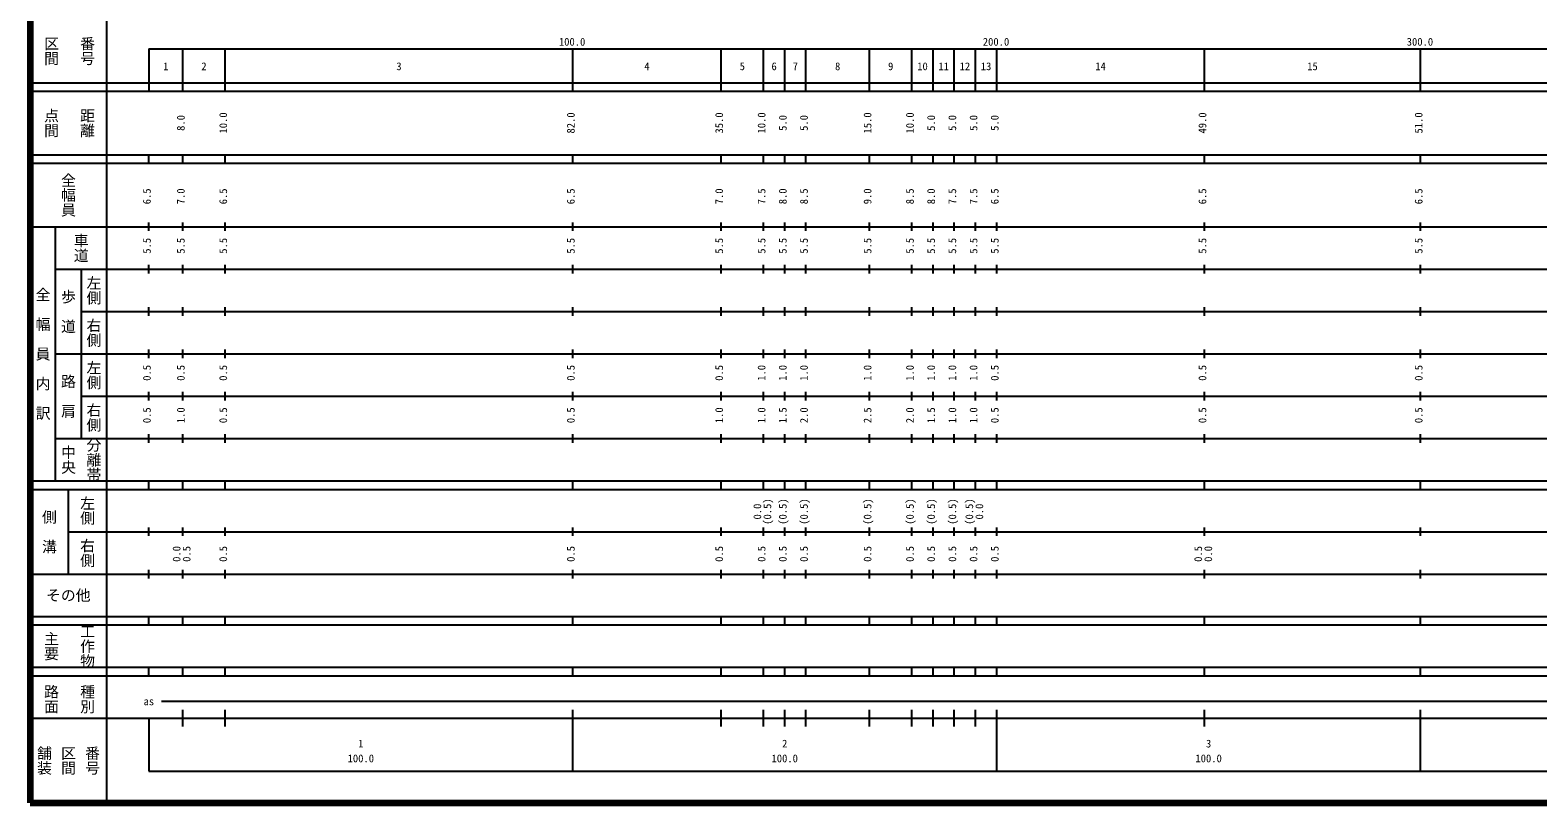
# Model space of a CAD drawing. Units: millimetres on the paper, enlarged 1000 times. Extents: x 40000 to 680000, y 20000 to 380000.
# Drawn here: x 40000 to 395662, y 20000 to 202409 of the extents above; entities that cross this region are included whole.
import ezdxf
from ezdxf.enums import TextEntityAlignment as Align

# ---------------------------------------------------------------- set-up
doc = ezdxf.new("R2010")
doc.units = ezdxf.units.MM
doc.header["$LTSCALE"] = 1000
doc.layers.add('M-TTL', color=2, linetype='Continuous', lineweight=140)
doc.layers.add('M-TTL-BAND', color=7, linetype='Continuous', lineweight=25)
doc.styles.add('@ＭＳ ゴシック', font='')
doc.styles.add('ＭＳ ゴシック', font='')
doc.styles.get('@ＭＳ ゴシック').set_extended_font_data('@MS Gothic')
doc.styles.get('ＭＳ ゴシック').set_extended_font_data('MS Gothic')

msp = doc.modelspace()

# ---------------------------------------------------------------- linework, layer by layer
at = {"layer": 'M-TTL'}
for p, q in [((40000, 380000), (40000, 20000)), ((40000, 20000), (680000, 20000))]:
    msp.add_line(p, q, dxfattribs=at)
at = {"layer": 'M-TTL-BAND'}
for p, q in [((58000, 370000), (58000, 20000)), ((68000, 198000), (579000, 198000)), ((68000, 198000), (68000, 188000)), ((76000, 188000), (76000, 198000)), ((86000, 188000), (86000, 198000)), ((168000, 188000), (168000, 198000)), ((203000, 188000), (203000, 198000)), ((213000, 188000), (213000, 198000)), ((218000, 188000), (218000, 198000)), ((223000, 188000), (223000, 198000)), ((238000, 188000), (238000, 198000)), ((248000, 188000), (248000, 198000)), ((253000, 188000), (253000, 198000)), ((258000, 188000), (258000, 198000)), ((263000, 188000), (263000, 198000)), ((268000, 188000), (268000, 198000)), ((317000, 188000), (317000, 198000)), ((368000, 188000), (368000, 198000)), ((40000, 190000), (579000, 190000)), ((40000, 188000), (579000, 188000)), ((40000, 173000), (579000, 173000)), ((40000, 171000), (579000, 171000)), ((68000, 171000), (68000, 173000)), ((76000, 171000), (76000, 173000)), ((86000, 171000), (86000, 173000)), ((168000, 171000), (168000, 173000)), ((203000, 171000), (203000, 173000)), ((213000, 171000), (213000, 173000)), ((218000, 171000), (218000, 173000)), ((223000, 171000), (223000, 173000)), ((238000, 171000), (238000, 173000)), ((248000, 171000), (248000, 173000)), ((253000, 171000), (253000, 173000)), ((258000, 171000), (258000, 173000)), ((263000, 171000), (263000, 173000)), ((268000, 171000), (268000, 173000)), ((317000, 171000), (317000, 173000)), ((368000, 171000), (368000, 173000)), ((68000, 155000), (68000, 157000)), ((76000, 155000), (76000, 157000)), ((86000, 155000), (86000, 157000)), ((168000, 155000), (168000, 157000)), ((203000, 155000), (203000, 157000)), ((213000, 155000), (213000, 157000)), ((218000, 155000), (218000, 157000)), ((223000, 155000), (223000, 157000)), ((238000, 155000), (238000, 157000)), ((248000, 155000), (248000, 157000)), ((253000, 155000), (253000, 157000)), ((258000, 155000), (258000, 157000)), ((263000, 155000), (263000, 157000)), ((268000, 155000), (268000, 157000)), ((317000, 155000), (317000, 157000)), ((368000, 155000), (368000, 157000)), ((40000, 156000), (579000, 156000)), ((46000, 96000), (46000, 156000)), ((46000, 146000), (579000, 146000)), ((52000, 146000), (52000, 106000)), ((68000, 145000), (68000, 147000)), ((76000, 145000), (76000, 147000)), ((86000, 145000), (86000, 147000)), ((168000, 145000), (168000, 147000)), ((203000, 145000), (203000, 147000)), ((213000, 145000), (213000, 147000)), ((218000, 145000), (218000, 147000)), ((223000, 145000), (223000, 147000)), ((238000, 145000), (238000, 147000)), ((248000, 145000), (248000, 147000)), ((253000, 145000), (253000, 147000)), ((258000, 145000), (258000, 147000)), ((263000, 145000), (263000, 147000)), ((268000, 145000), (268000, 147000)), ((317000, 145000), (317000, 147000)), ((368000, 145000), (368000, 147000)), ((52000, 136000), (579000, 136000)), ((68000, 135000), (68000, 137000)), ((76000, 135000), (76000, 137000)), ((86000, 135000), (86000, 137000)), ((168000, 135000), (168000, 137000)), ((203000, 135000), (203000, 137000)), ((213000, 135000), (213000, 137000)), ((218000, 135000), (218000, 137000)), ((223000, 135000), (223000, 137000)), ((238000, 135000), (238000, 137000)), ((248000, 135000), (248000, 137000)), ((253000, 135000), (253000, 137000)), ((258000, 135000), (258000, 137000)), ((263000, 135000), (263000, 137000)), ((268000, 135000), (268000, 137000)), ((317000, 135000), (317000, 137000)), ((368000, 135000), (368000, 137000)), ((46000, 126000), (579000, 126000)), ((68000, 125000), (68000, 127000)), ((76000, 125000), (76000, 127000)), ((86000, 125000), (86000, 127000)), ((168000, 125000), (168000, 127000)), ((203000, 125000), (203000, 127000)), ((213000, 125000), (213000, 127000)), ((218000, 125000), (218000, 127000)), ((223000, 125000), (223000, 127000)), ((238000, 125000), (238000, 127000)), ((248000, 125000), (248000, 127000)), ((253000, 125000), (253000, 127000)), ((258000, 125000), (258000, 127000)), ((263000, 125000), (263000, 127000)), ((268000, 125000), (268000, 127000)), ((317000, 125000), (317000, 127000)), ((368000, 125000), (368000, 127000)), ((52000, 116000), (579000, 116000)), ((68000, 115000), (68000, 117000)), ((76000, 115000), (76000, 117000)), ((86000, 115000), (86000, 117000)), ((168000, 115000), (168000, 117000)), ((203000, 115000), (203000, 117000)), ((213000, 115000), (213000, 117000)), ((218000, 115000), (218000, 117000)), ((223000, 115000), (223000, 117000)), ((238000, 115000), (238000, 117000)), ((248000, 115000), (248000, 117000)), ((253000, 115000), (253000, 117000)), ((258000, 115000), (258000, 117000)), ((263000, 115000), (263000, 117000)), ((268000, 115000), (268000, 117000)), ((317000, 115000), (317000, 117000)), ((368000, 115000), (368000, 117000)), ((68000, 105000), (68000, 107000)), ((76000, 105000), (76000, 107000)), ((86000, 105000), (86000, 107000)), ((168000, 105000), (168000, 107000)), ((203000, 105000), (203000, 107000)), ((213000, 105000), (213000, 107000)), ((218000, 105000), (218000, 107000)), ((223000, 105000), (223000, 107000)), ((238000, 105000), (238000, 107000)), ((248000, 105000), (248000, 107000)), ((253000, 105000), (253000, 107000)), ((258000, 105000), (258000, 107000)), ((263000, 105000), (263000, 107000)), ((268000, 105000), (268000, 107000)), ((317000, 105000), (317000, 107000)), ((368000, 105000), (368000, 107000)), ((46000, 106000), (579000, 106000)), ((40000, 96000), (579000, 96000)), ((40000, 94000), (579000, 94000)), ((49000, 94000), (49000, 74000)), ((68000, 94000), (68000, 96000)), ((76000, 94000), (76000, 96000)), ((86000, 94000), (86000, 96000)), ((168000, 94000), (168000, 96000)), ((203000, 94000), (203000, 96000)), ((213000, 94000), (213000, 96000)), ((218000, 94000), (218000, 96000)), ((223000, 94000), (223000, 96000)), ((238000, 94000), (238000, 96000)), ((248000, 94000), (248000, 96000)), ((253000, 94000), (253000, 96000)), ((258000, 94000), (258000, 96000)), ((263000, 94000), (263000, 96000)), ((268000, 94000), (268000, 96000)), ((317000, 94000), (317000, 96000)), ((368000, 94000), (368000, 96000)), ((49000, 84000), (579000, 84000)), ((68000, 83000), (68000, 85000)), ((76000, 83000), (76000, 85000)), ((86000, 83000), (86000, 85000)), ((168000, 83000), (168000, 85000)), ((203000, 83000), (203000, 85000)), ((213000, 83000), (213000, 85000)), ((218000, 83000), (218000, 85000)), ((223000, 83000), (223000, 85000)), ((238000, 83000), (238000, 85000)), ((248000, 83000), (248000, 85000)), ((253000, 83000), (253000, 85000)), ((258000, 83000), (258000, 85000)), ((263000, 83000), (263000, 85000)), ((268000, 83000), (268000, 85000)), ((317000, 83000), (317000, 85000)), ((368000, 83000), (368000, 85000)), ((68000, 73000), (68000, 75000)), ((76000, 73000), (76000, 75000)), ((86000, 73000), (86000, 75000)), ((168000, 73000), (168000, 75000)), ((203000, 73000), (203000, 75000)), ((213000, 73000), (213000, 75000)), ((218000, 73000), (218000, 75000)), ((223000, 73000), (223000, 75000)), ((238000, 73000), (238000, 75000)), ((248000, 73000), (248000, 75000)), ((253000, 73000), (253000, 75000)), ((258000, 73000), (258000, 75000)), ((263000, 73000), (263000, 75000)), ((268000, 73000), (268000, 75000)), ((317000, 73000), (317000, 75000)), ((368000, 73000), (368000, 75000)), ((40000, 74000), (579000, 74000)), ((40000, 64000), (579000, 64000)), ((40000, 62000), (579000, 62000)), ((68000, 62000), (68000, 64000)), ((76000, 62000), (76000, 64000)), ((86000, 62000), (86000, 64000)), ((168000, 62000), (168000, 64000)), ((203000, 62000), (203000, 64000)), ((213000, 62000), (213000, 64000)), ((218000, 62000), (218000, 64000)), ((223000, 62000), (223000, 64000)), ((238000, 62000), (238000, 64000)), ((248000, 62000), (248000, 64000)), ((253000, 62000), (253000, 64000)), ((258000, 62000), (258000, 64000)), ((263000, 62000), (263000, 64000)), ((268000, 62000), (268000, 64000)), ((317000, 62000), (317000, 64000)), ((368000, 62000), (368000, 64000)), ((40000, 52000), (579000, 52000)), ((40000, 50000), (579000, 50000)), ((68000, 50000), (68000, 52000)), ((76000, 50000), (76000, 52000)), ((86000, 50000), (86000, 52000)), ((168000, 50000), (168000, 52000)), ((203000, 50000), (203000, 52000)), ((213000, 50000), (213000, 52000)), ((218000, 50000), (218000, 52000)), ((223000, 50000), (223000, 52000)), ((238000, 50000), (238000, 52000)), ((248000, 50000), (248000, 52000)), ((253000, 50000), (253000, 52000)), ((258000, 50000), (258000, 52000)), ((263000, 50000), (263000, 52000)), ((268000, 50000), (268000, 52000)), ((317000, 50000), (317000, 52000)), ((368000, 50000), (368000, 52000)), ((71000, 44000), (565000, 44000)), ((40000, 40000), (579000, 40000)), ((68000, 40000), (68000, 27500)), ((76000, 38000), (76000, 42000)), ((86000, 38000), (86000, 42000)), ((168000, 27500), (168000, 42000)), ((203000, 38000), (203000, 42000)), ((213000, 38000), (213000, 42000)), ((218000, 38000), (218000, 42000)), ((223000, 38000), (223000, 42000)), ((238000, 38000), (238000, 42000)), ((248000, 38000), (248000, 42000)), ((253000, 38000), (253000, 42000)), ((258000, 38000), (258000, 42000)), ((263000, 38000), (263000, 42000)), ((268000, 27500), (268000, 42000)), ((317000, 38000), (317000, 42000)), ((368000, 27500), (368000, 42000)), ((68000, 27500), (579000, 27500))]:
    msp.add_line(p, q, dxfattribs=at)

# ---------------------------------------------------------------- texts
at = {"layer": 'M-TTL-BAND', "style": '@ＭＳ ゴシック'}
for s, p in [('区間', (45000, 197500)), ('番号', (53500, 197500)), ('点間', (45000, 180500)), ('距離', (53500, 180500)), ('全幅員', (49000, 163500)), ('車道', (52000, 151000)), ('左側', (55000, 141000)), ('全\u3000幅\u3000員\u3000内\u3000訳', (43000, 126000)), ('歩\u3000道', (49000, 136000)), ('右側', (55000, 131000)), ('路\u3000肩', (49000, 116000)), ('左側', (55000, 121000)), ('右側', (55000, 111000)), ('中央', (49000, 101000)), ('分離帯', (55000, 101000)), ('側\u3000溝', (44500, 84000)), ('左側', (53500, 89000)), ('右側', (53500, 79000)), ('工作物', (53500, 57000)), ('主要', (45000, 57000)), ('路面', (45000, 44500)), ('種別', (53500, 44500)), ('舗装', (43333, 30000)), ('区間', (49000, 30000)), ('番号', (54667, 30000))]:
    msp.add_text(s, height=2566, rotation=270, dxfattribs=at).set_placement(p, align=Align.MIDDLE_CENTER)
at = {"layer": 'M-TTL-BAND', "style": 'ＭＳ ゴシック'}
for s, p in [('100.0', (167844, 198195)), ('200.0', (267844, 198195)), ('300.0', (367844, 198195)), ('1', (72000, 192405)), ('2', (81000, 192405)), ('3', (127000, 192405)), ('4', (185500, 192405)), ('5', (208000, 192405)), ('6', (215500, 192405)), ('7', (220500, 192405)), ('8', (230500, 192405)), ('9', (243000, 192405)), ('10', (250500, 192405)), ('11', (255500, 192405)), ('12', (260500, 192405)), ('13', (265500, 192405)), ('14', (292500, 192405)), ('15', (342500, 192405)), ('as', (68000, 42500)), ('1', (118000, 32523)), ('2', (218000, 32523)), ('3', (318000, 32523)), ('100.0', (118000, 29033)), ('100.0', (218000, 29033)), ('100.0', (318000, 29033))]:
    msp.add_text(s, height=1833, dxfattribs=at).set_placement(p, align=Align.BOTTOM_CENTER)
for s, p in [('8.0', (77000, 180500)), ('10.0', (87000, 180500)), ('82.0', (169000, 180500)), ('35.0', (204000, 180500)), ('10.0', (214000, 180500)), ('5.0', (219000, 180500)), ('5.0', (224000, 180500)), ('15.0', (239000, 180500)), ('10.0', (249000, 180500)), ('5.0', (254000, 180500)), ('5.0', (259000, 180500)), ('5.0', (264000, 180500)), ('5.0', (269000, 180500)), ('49.0', (318000, 180500)), ('51.0', (369000, 180500)), ('6.5', (69000, 163174)), ('7.0', (77000, 163174)), ('6.5', (87000, 163174)), ('6.5', (169000, 163174)), ('7.0', (204000, 163174)), ('7.5', (214000, 163174)), ('8.0', (219000, 163174)), ('8.5', (224000, 163174)), ('9.0', (239000, 163174)), ('8.5', (249000, 163174)), ('8.0', (254000, 163174)), ('7.5', (259000, 163174)), ('7.5', (264000, 163174)), ('6.5', (269000, 163174)), ('6.5', (318000, 163174)), ('6.5', (369000, 163174)), ('5.5', (69000, 151500)), ('5.5', (77000, 151500)), ('5.5', (87000, 151500)), ('5.5', (169000, 151500)), ('5.5', (204000, 151500)), ('5.5', (214000, 151500)), ('5.5', (219000, 151500)), ('5.5', (224000, 151500)), ('5.5', (239000, 151500)), ('5.5', (249000, 151500)), ('5.5', (254000, 151500)), ('5.5', (259000, 151500)), ('5.5', (264000, 151500)), ('5.5', (269000, 151500)), ('5.5', (318000, 151500)), ('5.5', (369000, 151500)), ('0.5', (69000, 121500)), ('0.5', (77000, 121500)), ('0.5', (87000, 121500)), ('0.5', (169000, 121500)), ('0.5', (204000, 121500)), ('1.0', (214000, 121500)), ('1.0', (219000, 121500)), ('1.0', (224000, 121500)), ('1.0', (239000, 121500)), ('1.0', (249000, 121500)), ('1.0', (254000, 121500)), ('1.0', (259000, 121500)), ('1.0', (264000, 121500)), ('0.5', (269000, 121500)), ('0.5', (318000, 121500)), ('0.5', (369000, 121500)), ('0.5', (69000, 111500)), ('1.0', (77000, 111500)), ('0.5', (87000, 111500)), ('0.5', (169000, 111500)), ('1.0', (204000, 111500)), ('1.0', (214000, 111500)), ('1.5', (219000, 111500)), ('2.0', (224000, 111500)), ('2.5', (239000, 111500)), ('2.0', (249000, 111500)), ('1.5', (254000, 111500)), ('1.0', (259000, 111500)), ('1.0', (264000, 111500)), ('0.5', (269000, 111500)), ('0.5', (318000, 111500)), ('0.5', (369000, 111500)), ('0.0', (213000, 88764)), ('(0.5)', (215370, 88764)), ('(0.5)', (219000, 88764)), ('(0.5)', (224000, 88764)), ('(0.5)', (239000, 88764)), ('(0.5)', (249000, 88764)), ('(0.5)', (254000, 88764)), ('(0.5)', (259000, 88764)), ('(0.5)', (263000, 88764)), ('0.0', (265370, 88764)), ('0.0', (76000, 78764)), ('0.5', (78370, 78764)), ('0.5', (87000, 78764)), ('0.5', (169000, 78764)), ('0.5', (204000, 78764)), ('0.5', (214000, 78764)), ('0.5', (219000, 78764)), ('0.5', (224000, 78764)), ('0.5', (239000, 78764)), ('0.5', (249000, 78764)), ('0.5', (254000, 78764)), ('0.5', (259000, 78764)), ('0.5', (264000, 78764)), ('0.5', (269000, 78764)), ('0.5', (317000, 78764)), ('0.0', (319370, 78764))]:
    msp.add_text(s, height=1833, rotation=90, dxfattribs=at).set_placement(p, align=Align.BOTTOM_CENTER)
msp.add_text('その他', height=2566, dxfattribs=at).set_placement((49000, 69000), align=Align.MIDDLE_CENTER)

doc.saveas('drawing.dxf')
